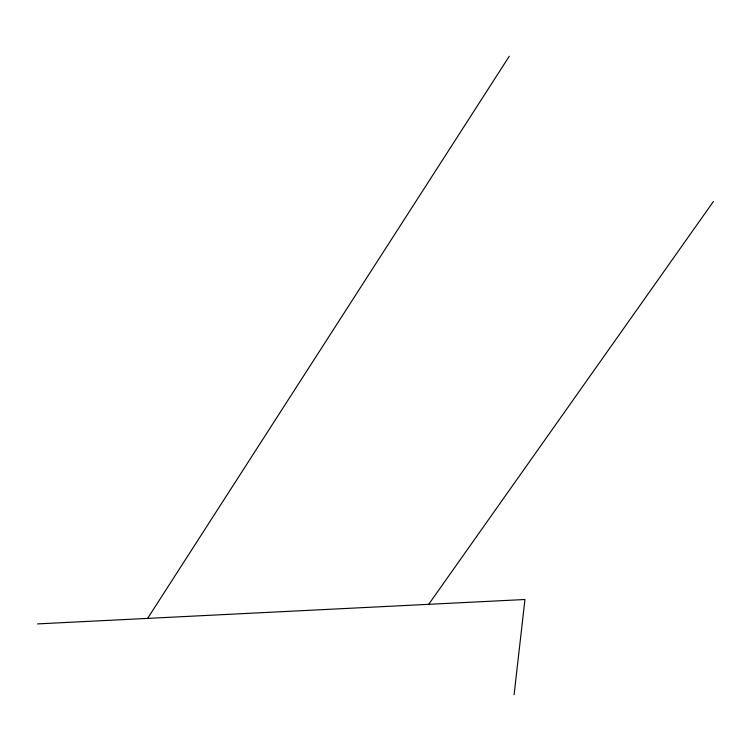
<?xml version="1.0" encoding="UTF-8"?>
<svg xmlns="http://www.w3.org/2000/svg" width="751" height="751" viewBox="0 0 751 751"><rect width="100%" height="100%" fill="white"/><g stroke="black" fill="none" stroke-linecap="round" stroke-linejoin="round"><path stroke-width="1.13" d="M514.088 694.75L524.958 599.505L37.55 623.903M147.618 618.392L509.281 56.25M428.69 604.32L713.45 201.446"/></g></svg>
